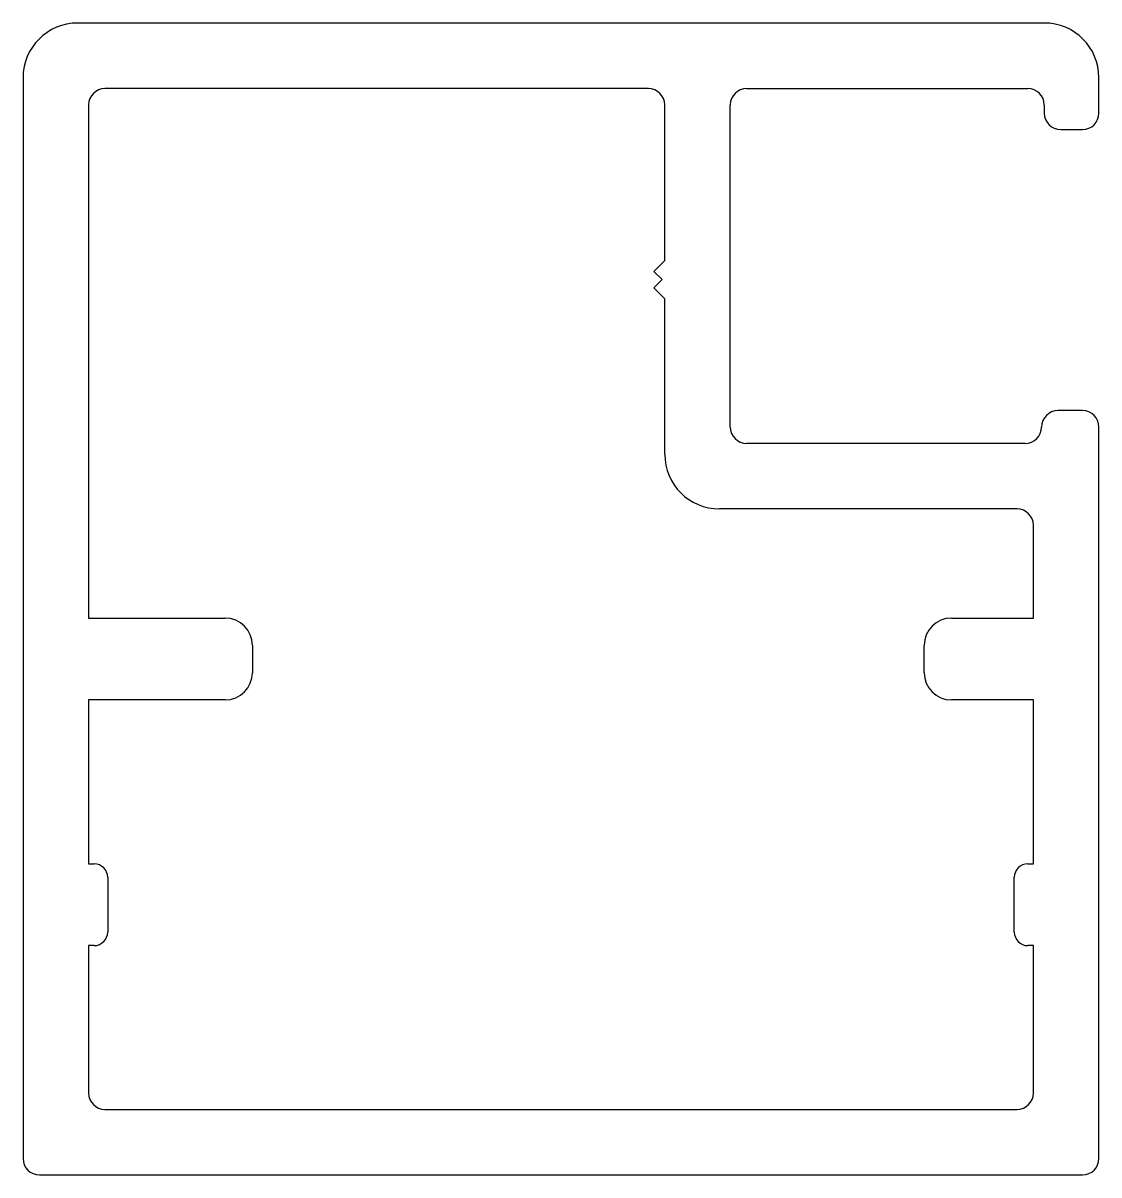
# Model space of a CAD drawing. Extents: x 1255.9 to 1275.6, y -14.9 to 6.2.
import ezdxf

# ---------------------------------------------------------------- set-up
doc = ezdxf.new("R2010")
doc.units = 0
doc.header["$LTSCALE"] = 15
doc.layers.get('0').update_dxf_attribs({"linetype": 'CONTINUOUS'})

msp = doc.modelspace()

# ---------------------------------------------------------------- linework, layer by layer
for p, q in [((1274.564, 6.181), (1256.864, 6.181)), ((1255.864, 5.181), (1255.864, -14.619)), ((1275.564, 4.981), (1275.564, 5.181)), ((1267.314, 4.981), (1257.364, 4.981)), ((1269.114, 4.981), (1274.264, 4.981)), ((1275.564, 4.531), (1275.564, 4.981)), ((1257.064, 4.681), (1257.064, -4.719)), ((1267.614, 1.831), (1267.614, 4.681)), ((1268.814, -1.219), (1268.814, 4.681)), ((1274.564, 4.681), (1274.564, 4.531)), ((1274.864, 4.231), (1275.264, 4.231)), ((1267.414, 1.631), (1267.614, 1.831)), ((1267.564, 1.481), (1267.414, 1.631)), ((1267.414, 1.331), (1267.564, 1.481)), ((1267.614, 1.131), (1267.414, 1.331)), ((1267.614, -1.719), (1267.614, 1.131)), ((1275.264, -0.919), (1274.814, -0.919)), ((1275.564, -14.619), (1275.564, -1.219)), ((1274.214, -1.519), (1269.114, -1.519)), ((1274.064, -2.719), (1268.614, -2.719)), ((1274.364, -4.719), (1274.364, -3.019)), ((1257.064, -4.719), (1259.564, -4.719)), ((1272.864, -4.719), (1274.364, -4.719)), ((1260.064, -5.219), (1260.064, -5.719)), ((1272.364, -5.719), (1272.364, -5.219)), ((1257.064, -6.219), (1257.064, -9.219)), ((1259.564, -6.219), (1257.064, -6.219)), ((1274.364, -6.219), (1272.864, -6.219)), ((1274.364, -9.219), (1274.364, -6.219)), ((1257.064, -9.219), (1257.164, -9.219)), ((1274.264, -9.219), (1274.364, -9.219)), ((1257.414, -9.469), (1257.414, -10.469)), ((1274.014, -10.469), (1274.014, -9.469)), ((1257.064, -10.719), (1257.064, -13.419)), ((1257.164, -10.719), (1257.064, -10.719)), ((1274.364, -10.719), (1274.264, -10.719)), ((1274.364, -13.419), (1274.364, -10.719)), ((1257.364, -13.719), (1274.064, -13.719)), ((1256.164, -14.919), (1275.264, -14.919))]:
    msp.add_line(p, q)
for centre, radius, start, end in [((1256.864, 5.181), 1, 90, 180), ((1274.564, 5.181), 1, 0, 90), ((1257.364, 4.681), 0.3, 90, 180), ((1267.314, 4.681), 0.3, 0, 90), ((1269.114, 4.681), 0.3, 90, 180), ((1274.264, 4.681), 0.3, 360, 90), ((1274.864, 4.531), 0.3, 180, 270), ((1275.264, 4.531), 0.3, 270, 0), ((1274.814, -1.219), 0.3, 90, 180), ((1275.264, -1.219), 0.3, 360, 90), ((1269.114, -1.219), 0.3, 180, 270), ((1274.214, -1.219), 0.3, 270, 0), ((1268.614, -1.719), 1, 180, 270), ((1274.064, -3.019), 0.3, 0, 90), ((1259.564, -5.219), 0.5, 0, 90), ((1272.864, -5.219), 0.5, 90, 180), ((1259.564, -5.719), 0.5, 270, 0), ((1272.864, -5.719), 0.5, 180, 270), ((1257.164, -9.469), 0.25, 0, 90), ((1274.264, -9.469), 0.25, 90, 180), ((1257.164, -10.469), 0.25, 270, 0), ((1274.264, -10.469), 0.25, 180, 270), ((1257.364, -13.419), 0.3, 180, 270), ((1274.064, -13.419), 0.3, 270, 360), ((1256.164, -14.619), 0.3, 180, 270), ((1275.264, -14.619), 0.3, 270, 0)]:
    msp.add_arc(centre, radius, start, end)

doc.saveas('drawing.dxf')
